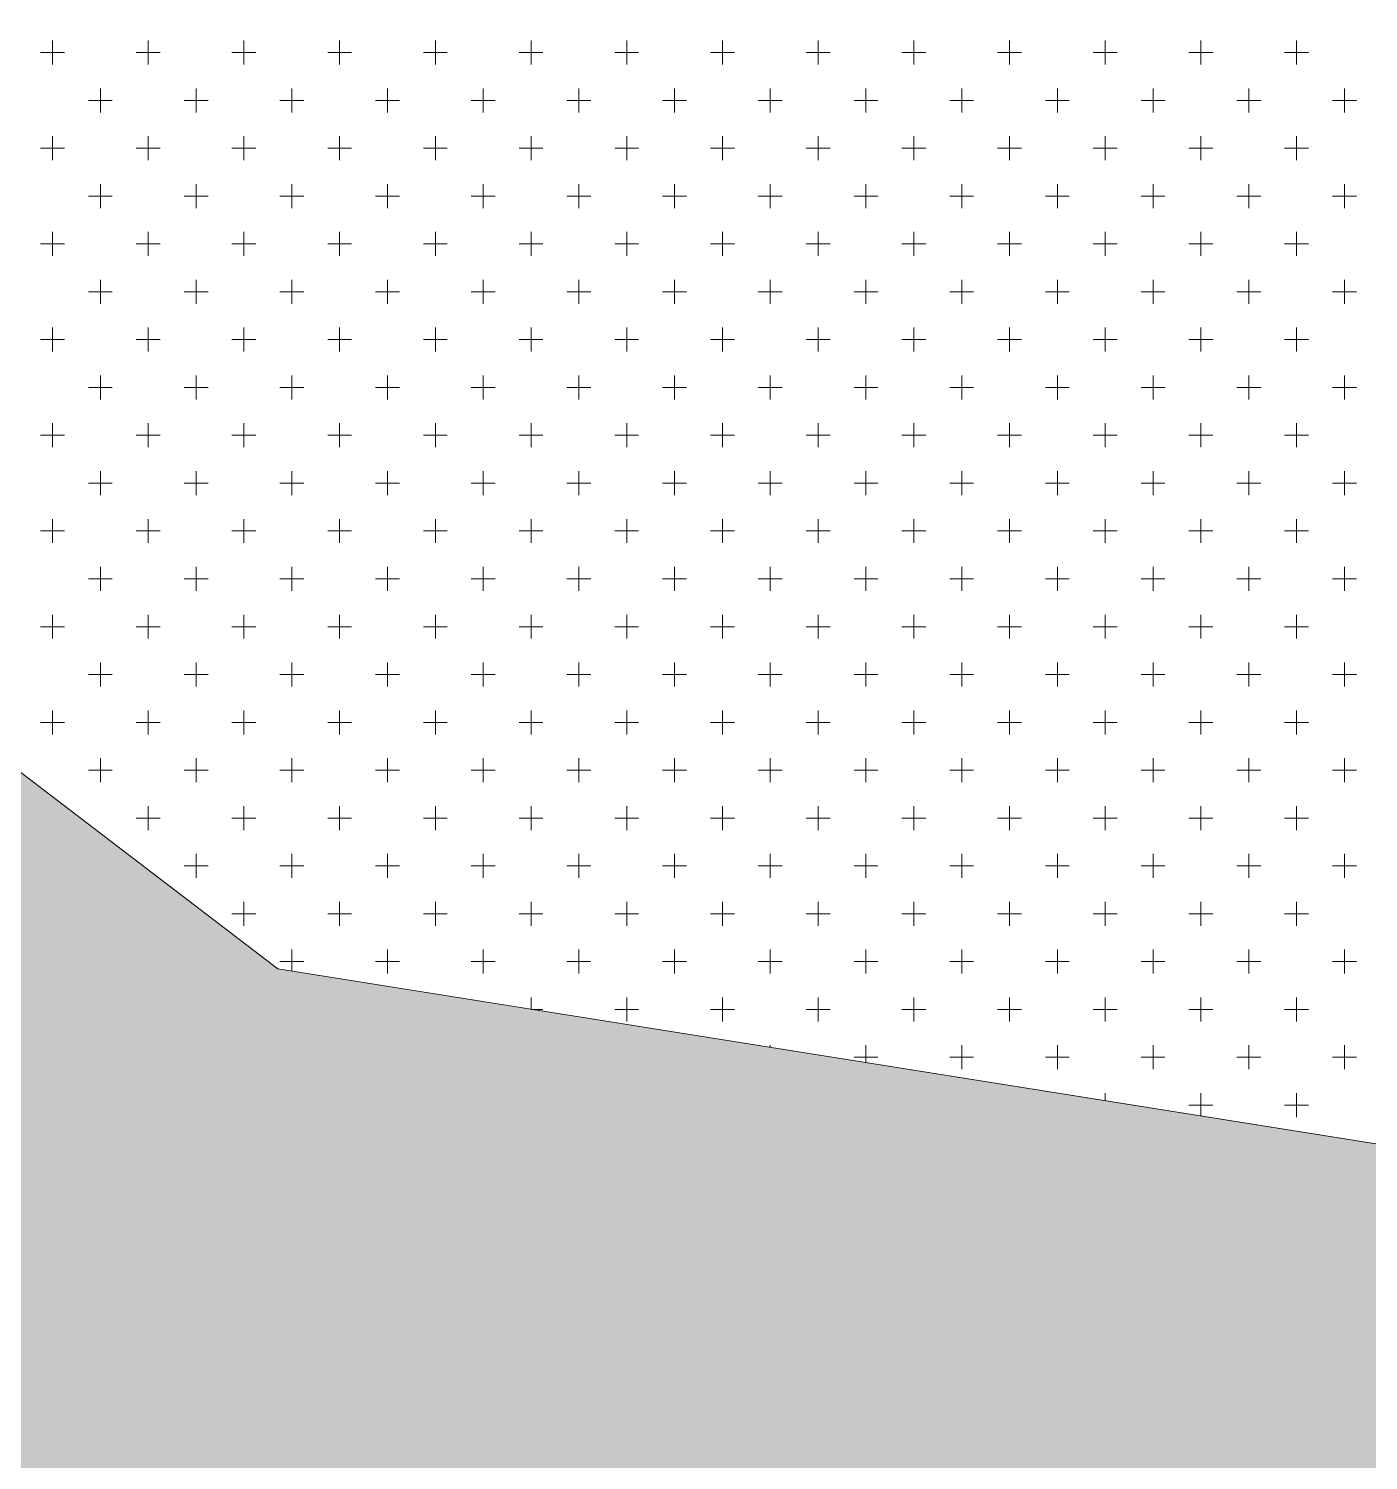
# Model space of a CAD drawing. Header units: metres. Extents: x 476631 to 477421, y 4483749 to 4484052.
# Drawn here: x 477248.7 to 477266.48, y 4484009.05 to 4484028.05 of the extents above; entities that cross this region are included whole.
import ezdxf

# ---------------------------------------------------------------- set-up
doc = ezdxf.new("R2010")
doc.units = ezdxf.units.M
doc.layers.add('PL_İDARİ_TESİS', color=163, linetype='Continuous', lineweight=0)
doc.layers.add('serbest', color=10, linetype='Continuous', lineweight=0)

msp = doc.modelspace()

# ---------------------------------------------------------------- hatches: boundary and pattern name
at = {"layer": 'serbest', "true_color": 0x636466}
h = msp.add_hatch(color=251, dxfattribs=at)
h.dxf.hatch_style = 1
h.paths.add_polyline_path([(477249.155, 4484008.939), (477252.003, 4484015.572), (477219.816, 4484040.182), (477219.864, 4484040.429), (477208.918, 4484039.704), (477243.593, 4484013.192), (477206.638, 4483967.043), (477214.419, 4483965.561)])
h = msp.add_hatch(color=251, dxfattribs=at)
h.dxf.hatch_style = 1
h.paths.add_polyline_path([(477305.961, 4484006.973), (477252.003, 4484015.572), (477249.155, 4484008.939), (477305.059, 4484000.03), (477324.964, 4484005.058)])

# ---------------------------------------------------------------- linework, layer by layer
at = {"layer": 'PL_İDARİ_TESİS', "color": 5}
msp.add_line((477252.003, 4484015.572), (477219.816, 4484040.182), dxfattribs=at)
at = {"layer": 'PL_İDARİ_TESİS', "color": 5, "linetype": 'Continuous'}
for p, q in [((477249.014, 4484027.576), (477249.014, 4484027.894)), ((477250.284, 4484027.576), (477250.284, 4484027.894)), ((477251.554, 4484027.576), (477251.554, 4484027.894)), ((477252.824, 4484027.576), (477252.824, 4484027.894)), ((477254.094, 4484027.576), (477254.094, 4484027.894)), ((477255.364, 4484027.576), (477255.364, 4484027.894)), ((477256.634, 4484027.576), (477256.634, 4484027.894)), ((477257.904, 4484027.576), (477257.904, 4484027.894)), ((477259.174, 4484027.576), (477259.174, 4484027.894)), ((477260.444, 4484027.576), (477260.444, 4484027.894)), ((477261.714, 4484027.576), (477261.714, 4484027.894)), ((477262.984, 4484027.576), (477262.984, 4484027.894)), ((477264.254, 4484027.576), (477264.254, 4484027.894)), ((477265.524, 4484027.576), (477265.524, 4484027.894)), ((477248.855, 4484027.735), (477249.172, 4484027.735)), ((477250.125, 4484027.735), (477250.442, 4484027.735)), ((477251.395, 4484027.735), (477251.712, 4484027.735)), ((477252.665, 4484027.735), (477252.982, 4484027.735)), ((477253.935, 4484027.735), (477254.252, 4484027.735)), ((477255.205, 4484027.735), (477255.522, 4484027.735)), ((477256.475, 4484027.735), (477256.792, 4484027.735)), ((477257.745, 4484027.735), (477258.062, 4484027.735)), ((477259.015, 4484027.735), (477259.332, 4484027.735)), ((477260.285, 4484027.735), (477260.602, 4484027.735)), ((477261.555, 4484027.735), (477261.872, 4484027.735)), ((477262.825, 4484027.735), (477263.142, 4484027.735)), ((477264.095, 4484027.735), (477264.412, 4484027.735)), ((477265.365, 4484027.735), (477265.682, 4484027.735)), ((477249.649, 4484026.941), (477249.649, 4484027.259)), ((477250.919, 4484026.941), (477250.919, 4484027.259)), ((477252.189, 4484026.941), (477252.189, 4484027.259)), ((477253.459, 4484026.941), (477253.459, 4484027.259)), ((477254.729, 4484026.941), (477254.729, 4484027.259)), ((477255.999, 4484026.941), (477255.999, 4484027.259)), ((477257.269, 4484026.941), (477257.269, 4484027.259)), ((477258.539, 4484026.941), (477258.539, 4484027.259)), ((477259.809, 4484026.941), (477259.809, 4484027.259)), ((477261.079, 4484026.941), (477261.079, 4484027.259)), ((477262.349, 4484026.941), (477262.349, 4484027.259)), ((477263.619, 4484026.941), (477263.619, 4484027.259)), ((477264.889, 4484026.941), (477264.889, 4484027.259)), ((477266.159, 4484026.941), (477266.159, 4484027.259)), ((477249.49, 4484027.1), (477249.807, 4484027.1)), ((477250.76, 4484027.1), (477251.077, 4484027.1)), ((477252.03, 4484027.1), (477252.347, 4484027.1)), ((477253.3, 4484027.1), (477253.617, 4484027.1)), ((477254.57, 4484027.1), (477254.887, 4484027.1)), ((477255.84, 4484027.1), (477256.157, 4484027.1)), ((477257.11, 4484027.1), (477257.427, 4484027.1)), ((477258.38, 4484027.1), (477258.697, 4484027.1)), ((477259.65, 4484027.1), (477259.967, 4484027.1)), ((477260.92, 4484027.1), (477261.237, 4484027.1)), ((477262.19, 4484027.1), (477262.507, 4484027.1)), ((477263.46, 4484027.1), (477263.777, 4484027.1)), ((477264.73, 4484027.1), (477265.047, 4484027.1)), ((477266, 4484027.1), (477266.317, 4484027.1)), ((477249.014, 4484026.306), (477249.014, 4484026.624)), ((477250.284, 4484026.306), (477250.284, 4484026.624)), ((477251.554, 4484026.306), (477251.554, 4484026.624)), ((477252.824, 4484026.306), (477252.824, 4484026.624)), ((477254.094, 4484026.306), (477254.094, 4484026.624)), ((477255.364, 4484026.306), (477255.364, 4484026.624)), ((477256.634, 4484026.306), (477256.634, 4484026.624)), ((477257.904, 4484026.306), (477257.904, 4484026.624)), ((477259.174, 4484026.306), (477259.174, 4484026.624)), ((477260.444, 4484026.306), (477260.444, 4484026.624)), ((477261.714, 4484026.306), (477261.714, 4484026.624)), ((477262.984, 4484026.306), (477262.984, 4484026.624)), ((477264.254, 4484026.306), (477264.254, 4484026.624)), ((477265.524, 4484026.306), (477265.524, 4484026.624)), ((477248.855, 4484026.465), (477249.172, 4484026.465)), ((477250.125, 4484026.465), (477250.442, 4484026.465)), ((477251.395, 4484026.465), (477251.712, 4484026.465)), ((477252.665, 4484026.465), (477252.982, 4484026.465)), ((477253.935, 4484026.465), (477254.252, 4484026.465)), ((477255.205, 4484026.465), (477255.522, 4484026.465)), ((477256.475, 4484026.465), (477256.792, 4484026.465)), ((477257.745, 4484026.465), (477258.062, 4484026.465)), ((477259.015, 4484026.465), (477259.332, 4484026.465)), ((477260.285, 4484026.465), (477260.602, 4484026.465)), ((477261.555, 4484026.465), (477261.872, 4484026.465)), ((477262.825, 4484026.465), (477263.142, 4484026.465)), ((477264.095, 4484026.465), (477264.412, 4484026.465)), ((477265.365, 4484026.465), (477265.682, 4484026.465)), ((477249.649, 4484025.671), (477249.649, 4484025.989)), ((477250.919, 4484025.671), (477250.919, 4484025.989)), ((477252.189, 4484025.671), (477252.189, 4484025.989)), ((477253.459, 4484025.671), (477253.459, 4484025.989)), ((477254.729, 4484025.671), (477254.729, 4484025.989)), ((477255.999, 4484025.671), (477255.999, 4484025.989)), ((477257.269, 4484025.671), (477257.269, 4484025.989)), ((477258.539, 4484025.671), (477258.539, 4484025.989)), ((477259.809, 4484025.671), (477259.809, 4484025.989)), ((477261.079, 4484025.671), (477261.079, 4484025.989)), ((477262.349, 4484025.671), (477262.349, 4484025.989)), ((477263.619, 4484025.671), (477263.619, 4484025.989)), ((477264.889, 4484025.671), (477264.889, 4484025.989)), ((477266.159, 4484025.671), (477266.159, 4484025.989)), ((477249.49, 4484025.83), (477249.807, 4484025.83)), ((477250.76, 4484025.83), (477251.077, 4484025.83)), ((477252.03, 4484025.83), (477252.347, 4484025.83)), ((477253.3, 4484025.83), (477253.617, 4484025.83)), ((477254.57, 4484025.83), (477254.887, 4484025.83)), ((477255.84, 4484025.83), (477256.157, 4484025.83)), ((477257.11, 4484025.83), (477257.427, 4484025.83)), ((477258.38, 4484025.83), (477258.697, 4484025.83)), ((477259.65, 4484025.83), (477259.967, 4484025.83)), ((477260.92, 4484025.83), (477261.237, 4484025.83)), ((477262.19, 4484025.83), (477262.507, 4484025.83)), ((477263.46, 4484025.83), (477263.777, 4484025.83)), ((477264.73, 4484025.83), (477265.047, 4484025.83)), ((477266, 4484025.83), (477266.317, 4484025.83)), ((477249.014, 4484025.036), (477249.014, 4484025.354)), ((477250.284, 4484025.036), (477250.284, 4484025.354)), ((477251.554, 4484025.036), (477251.554, 4484025.354)), ((477252.824, 4484025.036), (477252.824, 4484025.354)), ((477254.094, 4484025.036), (477254.094, 4484025.354)), ((477255.364, 4484025.036), (477255.364, 4484025.354)), ((477256.634, 4484025.036), (477256.634, 4484025.354)), ((477257.904, 4484025.036), (477257.904, 4484025.354)), ((477259.174, 4484025.036), (477259.174, 4484025.354)), ((477260.444, 4484025.036), (477260.444, 4484025.354)), ((477261.714, 4484025.036), (477261.714, 4484025.354)), ((477262.984, 4484025.036), (477262.984, 4484025.354)), ((477264.254, 4484025.036), (477264.254, 4484025.354)), ((477265.524, 4484025.036), (477265.524, 4484025.354)), ((477248.855, 4484025.195), (477249.172, 4484025.195)), ((477250.125, 4484025.195), (477250.442, 4484025.195)), ((477251.395, 4484025.195), (477251.712, 4484025.195)), ((477252.665, 4484025.195), (477252.982, 4484025.195)), ((477253.935, 4484025.195), (477254.252, 4484025.195)), ((477255.205, 4484025.195), (477255.522, 4484025.195)), ((477256.475, 4484025.195), (477256.792, 4484025.195)), ((477257.745, 4484025.195), (477258.062, 4484025.195)), ((477259.015, 4484025.195), (477259.332, 4484025.195)), ((477260.285, 4484025.195), (477260.602, 4484025.195)), ((477261.555, 4484025.195), (477261.872, 4484025.195)), ((477262.825, 4484025.195), (477263.142, 4484025.195)), ((477264.095, 4484025.195), (477264.412, 4484025.195)), ((477265.365, 4484025.195), (477265.682, 4484025.195)), ((477249.649, 4484024.401), (477249.649, 4484024.719)), ((477250.919, 4484024.401), (477250.919, 4484024.719)), ((477252.189, 4484024.401), (477252.189, 4484024.719)), ((477253.459, 4484024.401), (477253.459, 4484024.719)), ((477254.729, 4484024.401), (477254.729, 4484024.719)), ((477255.999, 4484024.401), (477255.999, 4484024.719)), ((477257.269, 4484024.401), (477257.269, 4484024.719)), ((477258.539, 4484024.401), (477258.539, 4484024.719)), ((477259.809, 4484024.401), (477259.809, 4484024.719)), ((477261.079, 4484024.401), (477261.079, 4484024.719)), ((477262.349, 4484024.401), (477262.349, 4484024.719)), ((477263.619, 4484024.401), (477263.619, 4484024.719)), ((477264.889, 4484024.401), (477264.889, 4484024.719)), ((477266.159, 4484024.401), (477266.159, 4484024.719)), ((477249.49, 4484024.56), (477249.807, 4484024.56)), ((477250.76, 4484024.56), (477251.077, 4484024.56)), ((477252.03, 4484024.56), (477252.347, 4484024.56)), ((477253.3, 4484024.56), (477253.617, 4484024.56)), ((477254.57, 4484024.56), (477254.887, 4484024.56)), ((477255.84, 4484024.56), (477256.157, 4484024.56)), ((477257.11, 4484024.56), (477257.427, 4484024.56)), ((477258.38, 4484024.56), (477258.697, 4484024.56)), ((477259.65, 4484024.56), (477259.967, 4484024.56)), ((477260.92, 4484024.56), (477261.237, 4484024.56)), ((477262.19, 4484024.56), (477262.507, 4484024.56)), ((477263.46, 4484024.56), (477263.777, 4484024.56)), ((477264.73, 4484024.56), (477265.047, 4484024.56)), ((477266, 4484024.56), (477266.317, 4484024.56)), ((477249.014, 4484023.766), (477249.014, 4484024.084)), ((477250.284, 4484023.766), (477250.284, 4484024.084)), ((477251.554, 4484023.766), (477251.554, 4484024.084)), ((477252.824, 4484023.766), (477252.824, 4484024.084)), ((477254.094, 4484023.766), (477254.094, 4484024.084)), ((477255.364, 4484023.766), (477255.364, 4484024.084)), ((477256.634, 4484023.766), (477256.634, 4484024.084)), ((477257.904, 4484023.766), (477257.904, 4484024.084)), ((477259.174, 4484023.766), (477259.174, 4484024.084)), ((477260.444, 4484023.766), (477260.444, 4484024.084)), ((477261.714, 4484023.766), (477261.714, 4484024.084)), ((477262.984, 4484023.766), (477262.984, 4484024.084)), ((477264.254, 4484023.766), (477264.254, 4484024.084)), ((477265.524, 4484023.766), (477265.524, 4484024.084)), ((477248.855, 4484023.925), (477249.172, 4484023.925)), ((477250.125, 4484023.925), (477250.442, 4484023.925)), ((477251.395, 4484023.925), (477251.712, 4484023.925)), ((477252.665, 4484023.925), (477252.982, 4484023.925)), ((477253.935, 4484023.925), (477254.252, 4484023.925)), ((477255.205, 4484023.925), (477255.522, 4484023.925)), ((477256.475, 4484023.925), (477256.792, 4484023.925)), ((477257.745, 4484023.925), (477258.062, 4484023.925)), ((477259.015, 4484023.925), (477259.332, 4484023.925)), ((477260.285, 4484023.925), (477260.602, 4484023.925)), ((477261.555, 4484023.925), (477261.872, 4484023.925)), ((477262.825, 4484023.925), (477263.142, 4484023.925)), ((477264.095, 4484023.925), (477264.412, 4484023.925)), ((477265.365, 4484023.925), (477265.682, 4484023.925)), ((477249.649, 4484023.131), (477249.649, 4484023.449)), ((477250.919, 4484023.131), (477250.919, 4484023.449)), ((477252.189, 4484023.131), (477252.189, 4484023.449)), ((477253.459, 4484023.131), (477253.459, 4484023.449)), ((477254.729, 4484023.131), (477254.729, 4484023.449)), ((477255.999, 4484023.131), (477255.999, 4484023.449)), ((477257.269, 4484023.131), (477257.269, 4484023.449)), ((477258.539, 4484023.131), (477258.539, 4484023.449)), ((477259.809, 4484023.131), (477259.809, 4484023.449)), ((477261.079, 4484023.131), (477261.079, 4484023.449)), ((477262.349, 4484023.131), (477262.349, 4484023.449)), ((477263.619, 4484023.131), (477263.619, 4484023.449)), ((477264.889, 4484023.131), (477264.889, 4484023.449)), ((477266.159, 4484023.131), (477266.159, 4484023.449)), ((477249.49, 4484023.29), (477249.807, 4484023.29)), ((477250.76, 4484023.29), (477251.077, 4484023.29)), ((477252.03, 4484023.29), (477252.347, 4484023.29)), ((477253.3, 4484023.29), (477253.617, 4484023.29)), ((477254.57, 4484023.29), (477254.887, 4484023.29)), ((477255.84, 4484023.29), (477256.157, 4484023.29)), ((477257.11, 4484023.29), (477257.427, 4484023.29)), ((477258.38, 4484023.29), (477258.697, 4484023.29)), ((477259.65, 4484023.29), (477259.967, 4484023.29)), ((477260.92, 4484023.29), (477261.237, 4484023.29)), ((477262.19, 4484023.29), (477262.507, 4484023.29)), ((477263.46, 4484023.29), (477263.777, 4484023.29)), ((477264.73, 4484023.29), (477265.047, 4484023.29)), ((477266, 4484023.29), (477266.317, 4484023.29)), ((477249.014, 4484022.496), (477249.014, 4484022.814)), ((477250.284, 4484022.496), (477250.284, 4484022.814)), ((477251.554, 4484022.496), (477251.554, 4484022.814)), ((477252.824, 4484022.496), (477252.824, 4484022.814)), ((477254.094, 4484022.496), (477254.094, 4484022.814)), ((477255.364, 4484022.496), (477255.364, 4484022.814)), ((477256.634, 4484022.496), (477256.634, 4484022.814)), ((477257.904, 4484022.496), (477257.904, 4484022.814)), ((477259.174, 4484022.496), (477259.174, 4484022.814)), ((477260.444, 4484022.496), (477260.444, 4484022.814)), ((477261.714, 4484022.496), (477261.714, 4484022.814)), ((477262.984, 4484022.496), (477262.984, 4484022.814)), ((477264.254, 4484022.496), (477264.254, 4484022.814)), ((477265.524, 4484022.496), (477265.524, 4484022.814)), ((477248.855, 4484022.655), (477249.172, 4484022.655)), ((477250.125, 4484022.655), (477250.442, 4484022.655)), ((477251.395, 4484022.655), (477251.712, 4484022.655)), ((477252.665, 4484022.655), (477252.982, 4484022.655)), ((477253.935, 4484022.655), (477254.252, 4484022.655)), ((477255.205, 4484022.655), (477255.522, 4484022.655)), ((477256.475, 4484022.655), (477256.792, 4484022.655)), ((477257.745, 4484022.655), (477258.062, 4484022.655)), ((477259.015, 4484022.655), (477259.332, 4484022.655)), ((477260.285, 4484022.655), (477260.602, 4484022.655)), ((477261.555, 4484022.655), (477261.872, 4484022.655)), ((477262.825, 4484022.655), (477263.142, 4484022.655)), ((477264.095, 4484022.655), (477264.412, 4484022.655)), ((477265.365, 4484022.655), (477265.682, 4484022.655)), ((477249.649, 4484021.861), (477249.649, 4484022.179)), ((477250.919, 4484021.861), (477250.919, 4484022.179)), ((477252.189, 4484021.861), (477252.189, 4484022.179)), ((477253.459, 4484021.861), (477253.459, 4484022.179)), ((477254.729, 4484021.861), (477254.729, 4484022.179)), ((477255.999, 4484021.861), (477255.999, 4484022.179)), ((477257.269, 4484021.861), (477257.269, 4484022.179)), ((477258.539, 4484021.861), (477258.539, 4484022.179)), ((477259.809, 4484021.861), (477259.809, 4484022.179)), ((477261.079, 4484021.861), (477261.079, 4484022.179)), ((477262.349, 4484021.861), (477262.349, 4484022.179)), ((477263.619, 4484021.861), (477263.619, 4484022.179)), ((477264.889, 4484021.861), (477264.889, 4484022.179)), ((477266.159, 4484021.861), (477266.159, 4484022.179)), ((477249.49, 4484022.02), (477249.807, 4484022.02)), ((477250.76, 4484022.02), (477251.077, 4484022.02)), ((477252.03, 4484022.02), (477252.347, 4484022.02)), ((477253.3, 4484022.02), (477253.617, 4484022.02)), ((477254.57, 4484022.02), (477254.887, 4484022.02)), ((477255.84, 4484022.02), (477256.157, 4484022.02)), ((477257.11, 4484022.02), (477257.427, 4484022.02)), ((477258.38, 4484022.02), (477258.697, 4484022.02)), ((477259.65, 4484022.02), (477259.967, 4484022.02)), ((477260.92, 4484022.02), (477261.237, 4484022.02)), ((477262.19, 4484022.02), (477262.507, 4484022.02)), ((477263.46, 4484022.02), (477263.777, 4484022.02)), ((477264.73, 4484022.02), (477265.047, 4484022.02)), ((477266, 4484022.02), (477266.317, 4484022.02)), ((477249.014, 4484021.226), (477249.014, 4484021.544)), ((477250.284, 4484021.226), (477250.284, 4484021.544)), ((477251.554, 4484021.226), (477251.554, 4484021.544)), ((477252.824, 4484021.226), (477252.824, 4484021.544)), ((477254.094, 4484021.226), (477254.094, 4484021.544)), ((477255.364, 4484021.226), (477255.364, 4484021.544)), ((477256.634, 4484021.226), (477256.634, 4484021.544)), ((477257.904, 4484021.226), (477257.904, 4484021.544)), ((477259.174, 4484021.226), (477259.174, 4484021.544)), ((477260.444, 4484021.226), (477260.444, 4484021.544)), ((477261.714, 4484021.226), (477261.714, 4484021.544)), ((477262.984, 4484021.226), (477262.984, 4484021.544)), ((477264.254, 4484021.226), (477264.254, 4484021.544)), ((477265.524, 4484021.226), (477265.524, 4484021.544)), ((477248.855, 4484021.385), (477249.172, 4484021.385)), ((477250.125, 4484021.385), (477250.442, 4484021.385)), ((477251.395, 4484021.385), (477251.712, 4484021.385)), ((477252.665, 4484021.385), (477252.982, 4484021.385)), ((477253.935, 4484021.385), (477254.252, 4484021.385)), ((477255.205, 4484021.385), (477255.522, 4484021.385)), ((477256.475, 4484021.385), (477256.792, 4484021.385)), ((477257.745, 4484021.385), (477258.062, 4484021.385)), ((477259.015, 4484021.385), (477259.332, 4484021.385)), ((477260.285, 4484021.385), (477260.602, 4484021.385)), ((477261.555, 4484021.385), (477261.872, 4484021.385)), ((477262.825, 4484021.385), (477263.142, 4484021.385)), ((477264.095, 4484021.385), (477264.412, 4484021.385)), ((477265.365, 4484021.385), (477265.682, 4484021.385)), ((477249.649, 4484020.591), (477249.649, 4484020.909)), ((477250.919, 4484020.591), (477250.919, 4484020.909)), ((477252.189, 4484020.591), (477252.189, 4484020.909)), ((477253.459, 4484020.591), (477253.459, 4484020.909)), ((477254.729, 4484020.591), (477254.729, 4484020.909)), ((477255.999, 4484020.591), (477255.999, 4484020.909)), ((477257.269, 4484020.591), (477257.269, 4484020.909)), ((477258.539, 4484020.591), (477258.539, 4484020.909)), ((477259.809, 4484020.591), (477259.809, 4484020.909)), ((477261.079, 4484020.591), (477261.079, 4484020.909)), ((477262.349, 4484020.591), (477262.349, 4484020.909)), ((477263.619, 4484020.591), (477263.619, 4484020.909)), ((477264.889, 4484020.591), (477264.889, 4484020.909)), ((477266.159, 4484020.591), (477266.159, 4484020.909)), ((477249.49, 4484020.75), (477249.807, 4484020.75)), ((477250.76, 4484020.75), (477251.077, 4484020.75)), ((477252.03, 4484020.75), (477252.347, 4484020.75)), ((477253.3, 4484020.75), (477253.617, 4484020.75)), ((477254.57, 4484020.75), (477254.887, 4484020.75)), ((477255.84, 4484020.75), (477256.157, 4484020.75)), ((477257.11, 4484020.75), (477257.427, 4484020.75)), ((477258.38, 4484020.75), (477258.697, 4484020.75)), ((477259.65, 4484020.75), (477259.967, 4484020.75)), ((477260.92, 4484020.75), (477261.237, 4484020.75)), ((477262.19, 4484020.75), (477262.507, 4484020.75)), ((477263.46, 4484020.75), (477263.777, 4484020.75)), ((477264.73, 4484020.75), (477265.047, 4484020.75)), ((477266, 4484020.75), (477266.317, 4484020.75)), ((477249.014, 4484019.956), (477249.014, 4484020.274)), ((477250.284, 4484019.956), (477250.284, 4484020.274)), ((477251.554, 4484019.956), (477251.554, 4484020.274)), ((477252.824, 4484019.956), (477252.824, 4484020.274)), ((477254.094, 4484019.956), (477254.094, 4484020.274)), ((477255.364, 4484019.956), (477255.364, 4484020.274)), ((477256.634, 4484019.956), (477256.634, 4484020.274)), ((477257.904, 4484019.956), (477257.904, 4484020.274)), ((477259.174, 4484019.956), (477259.174, 4484020.274)), ((477260.444, 4484019.956), (477260.444, 4484020.274)), ((477261.714, 4484019.956), (477261.714, 4484020.274)), ((477262.984, 4484019.956), (477262.984, 4484020.274)), ((477264.254, 4484019.956), (477264.254, 4484020.274)), ((477265.524, 4484019.956), (477265.524, 4484020.274)), ((477248.855, 4484020.115), (477249.172, 4484020.115)), ((477250.125, 4484020.115), (477250.442, 4484020.115)), ((477251.395, 4484020.115), (477251.712, 4484020.115)), ((477252.665, 4484020.115), (477252.982, 4484020.115)), ((477253.935, 4484020.115), (477254.252, 4484020.115)), ((477255.205, 4484020.115), (477255.522, 4484020.115)), ((477256.475, 4484020.115), (477256.792, 4484020.115)), ((477257.745, 4484020.115), (477258.062, 4484020.115)), ((477259.015, 4484020.115), (477259.332, 4484020.115)), ((477260.285, 4484020.115), (477260.602, 4484020.115)), ((477261.555, 4484020.115), (477261.872, 4484020.115)), ((477262.825, 4484020.115), (477263.142, 4484020.115)), ((477264.095, 4484020.115), (477264.412, 4484020.115)), ((477265.365, 4484020.115), (477265.682, 4484020.115)), ((477249.649, 4484019.321), (477249.649, 4484019.639)), ((477250.919, 4484019.321), (477250.919, 4484019.639)), ((477252.189, 4484019.321), (477252.189, 4484019.639)), ((477253.459, 4484019.321), (477253.459, 4484019.639)), ((477254.729, 4484019.321), (477254.729, 4484019.639)), ((477255.999, 4484019.321), (477255.999, 4484019.639)), ((477257.269, 4484019.321), (477257.269, 4484019.639)), ((477258.539, 4484019.321), (477258.539, 4484019.639)), ((477259.809, 4484019.321), (477259.809, 4484019.639)), ((477261.079, 4484019.321), (477261.079, 4484019.639)), ((477262.349, 4484019.321), (477262.349, 4484019.639)), ((477263.619, 4484019.321), (477263.619, 4484019.639)), ((477264.889, 4484019.321), (477264.889, 4484019.639)), ((477266.159, 4484019.321), (477266.159, 4484019.639)), ((477249.49, 4484019.48), (477249.807, 4484019.48)), ((477250.76, 4484019.48), (477251.077, 4484019.48)), ((477252.03, 4484019.48), (477252.347, 4484019.48)), ((477253.3, 4484019.48), (477253.617, 4484019.48)), ((477254.57, 4484019.48), (477254.887, 4484019.48)), ((477255.84, 4484019.48), (477256.157, 4484019.48)), ((477257.11, 4484019.48), (477257.427, 4484019.48)), ((477258.38, 4484019.48), (477258.697, 4484019.48)), ((477259.65, 4484019.48), (477259.967, 4484019.48)), ((477260.92, 4484019.48), (477261.237, 4484019.48)), ((477262.19, 4484019.48), (477262.507, 4484019.48)), ((477263.46, 4484019.48), (477263.777, 4484019.48)), ((477264.73, 4484019.48), (477265.047, 4484019.48)), ((477266, 4484019.48), (477266.317, 4484019.48)), ((477248.855, 4484018.845), (477249.172, 4484018.845)), ((477249.014, 4484018.686), (477249.014, 4484019.004)), ((477250.125, 4484018.845), (477250.442, 4484018.845)), ((477250.284, 4484018.686), (477250.284, 4484019.004)), ((477251.395, 4484018.845), (477251.712, 4484018.845)), ((477251.554, 4484018.686), (477251.554, 4484019.004)), ((477252.665, 4484018.845), (477252.982, 4484018.845)), ((477252.824, 4484018.686), (477252.824, 4484019.004)), ((477253.935, 4484018.845), (477254.252, 4484018.845)), ((477254.094, 4484018.686), (477254.094, 4484019.004)), ((477255.205, 4484018.845), (477255.522, 4484018.845)), ((477255.364, 4484018.686), (477255.364, 4484019.004)), ((477256.475, 4484018.845), (477256.792, 4484018.845)), ((477256.634, 4484018.686), (477256.634, 4484019.004)), ((477257.745, 4484018.845), (477258.062, 4484018.845)), ((477257.904, 4484018.686), (477257.904, 4484019.004)), ((477259.015, 4484018.845), (477259.332, 4484018.845)), ((477259.174, 4484018.686), (477259.174, 4484019.004)), ((477260.285, 4484018.845), (477260.602, 4484018.845)), ((477260.444, 4484018.686), (477260.444, 4484019.004)), ((477261.555, 4484018.845), (477261.872, 4484018.845)), ((477261.714, 4484018.686), (477261.714, 4484019.004)), ((477262.825, 4484018.845), (477263.142, 4484018.845)), ((477262.984, 4484018.686), (477262.984, 4484019.004)), ((477264.095, 4484018.845), (477264.412, 4484018.845)), ((477264.254, 4484018.686), (477264.254, 4484019.004)), ((477265.365, 4484018.845), (477265.682, 4484018.845)), ((477265.524, 4484018.686), (477265.524, 4484019.004)), ((477249.649, 4484018.051), (477249.649, 4484018.369)), ((477250.919, 4484018.051), (477250.919, 4484018.369)), ((477252.189, 4484018.051), (477252.189, 4484018.369)), ((477253.459, 4484018.051), (477253.459, 4484018.369)), ((477254.729, 4484018.051), (477254.729, 4484018.369)), ((477255.999, 4484018.051), (477255.999, 4484018.369)), ((477257.269, 4484018.051), (477257.269, 4484018.369)), ((477258.539, 4484018.051), (477258.539, 4484018.369)), ((477259.809, 4484018.051), (477259.809, 4484018.369)), ((477261.079, 4484018.051), (477261.079, 4484018.369)), ((477262.349, 4484018.051), (477262.349, 4484018.369)), ((477263.619, 4484018.051), (477263.619, 4484018.369)), ((477264.889, 4484018.051), (477264.889, 4484018.369)), ((477266.159, 4484018.051), (477266.159, 4484018.369)), ((477249.49, 4484018.21), (477249.807, 4484018.21)), ((477250.76, 4484018.21), (477251.077, 4484018.21)), ((477252.03, 4484018.21), (477252.347, 4484018.21)), ((477253.3, 4484018.21), (477253.617, 4484018.21)), ((477254.57, 4484018.21), (477254.887, 4484018.21)), ((477255.84, 4484018.21), (477256.157, 4484018.21)), ((477257.11, 4484018.21), (477257.427, 4484018.21)), ((477258.38, 4484018.21), (477258.697, 4484018.21)), ((477259.65, 4484018.21), (477259.967, 4484018.21)), ((477260.92, 4484018.21), (477261.237, 4484018.21)), ((477262.19, 4484018.21), (477262.507, 4484018.21)), ((477263.46, 4484018.21), (477263.777, 4484018.21)), ((477264.73, 4484018.21), (477265.047, 4484018.21)), ((477266, 4484018.21), (477266.317, 4484018.21)), ((477250.284, 4484017.416), (477250.284, 4484017.734)), ((477251.554, 4484017.416), (477251.554, 4484017.734)), ((477252.824, 4484017.416), (477252.824, 4484017.734)), ((477254.094, 4484017.416), (477254.094, 4484017.734)), ((477255.364, 4484017.416), (477255.364, 4484017.734)), ((477256.634, 4484017.416), (477256.634, 4484017.734)), ((477257.904, 4484017.416), (477257.904, 4484017.734)), ((477259.174, 4484017.416), (477259.174, 4484017.734)), ((477260.444, 4484017.416), (477260.444, 4484017.734)), ((477261.714, 4484017.416), (477261.714, 4484017.734)), ((477262.984, 4484017.416), (477262.984, 4484017.734)), ((477264.254, 4484017.416), (477264.254, 4484017.734)), ((477265.524, 4484017.416), (477265.524, 4484017.734)), ((477250.125, 4484017.575), (477250.442, 4484017.575)), ((477251.395, 4484017.575), (477251.712, 4484017.575)), ((477252.665, 4484017.575), (477252.982, 4484017.575)), ((477253.935, 4484017.575), (477254.252, 4484017.575)), ((477255.205, 4484017.575), (477255.522, 4484017.575)), ((477256.475, 4484017.575), (477256.792, 4484017.575)), ((477257.745, 4484017.575), (477258.062, 4484017.575)), ((477259.015, 4484017.575), (477259.332, 4484017.575)), ((477260.285, 4484017.575), (477260.602, 4484017.575)), ((477261.555, 4484017.575), (477261.872, 4484017.575)), ((477262.825, 4484017.575), (477263.142, 4484017.575)), ((477264.095, 4484017.575), (477264.412, 4484017.575)), ((477265.365, 4484017.575), (477265.682, 4484017.575)), ((477250.76, 4484016.94), (477251.077, 4484016.94)), ((477250.919, 4484016.781), (477250.919, 4484017.099)), ((477252.03, 4484016.94), (477252.347, 4484016.94)), ((477252.189, 4484016.781), (477252.189, 4484017.099)), ((477253.3, 4484016.94), (477253.617, 4484016.94)), ((477253.459, 4484016.781), (477253.459, 4484017.099)), ((477254.57, 4484016.94), (477254.887, 4484016.94)), ((477254.729, 4484016.781), (477254.729, 4484017.099)), ((477255.84, 4484016.94), (477256.157, 4484016.94)), ((477255.999, 4484016.781), (477255.999, 4484017.099)), ((477257.11, 4484016.94), (477257.427, 4484016.94)), ((477257.269, 4484016.781), (477257.269, 4484017.099)), ((477258.38, 4484016.94), (477258.697, 4484016.94)), ((477258.539, 4484016.781), (477258.539, 4484017.099)), ((477259.65, 4484016.94), (477259.967, 4484016.94)), ((477259.809, 4484016.781), (477259.809, 4484017.099)), ((477260.92, 4484016.94), (477261.237, 4484016.94)), ((477261.079, 4484016.781), (477261.079, 4484017.099)), ((477262.19, 4484016.94), (477262.507, 4484016.94)), ((477262.349, 4484016.781), (477262.349, 4484017.099)), ((477263.46, 4484016.94), (477263.777, 4484016.94)), ((477263.619, 4484016.781), (477263.619, 4484017.099)), ((477264.73, 4484016.94), (477265.047, 4484016.94)), ((477264.889, 4484016.781), (477264.889, 4484017.099)), ((477266, 4484016.94), (477266.317, 4484016.94)), ((477266.159, 4484016.781), (477266.159, 4484017.099)), ((477251.554, 4484016.146), (477251.554, 4484016.464)), ((477252.824, 4484016.146), (477252.824, 4484016.464)), ((477254.094, 4484016.146), (477254.094, 4484016.464)), ((477255.364, 4484016.146), (477255.364, 4484016.464)), ((477256.634, 4484016.146), (477256.634, 4484016.464)), ((477257.904, 4484016.146), (477257.904, 4484016.464)), ((477259.174, 4484016.146), (477259.174, 4484016.464)), ((477260.444, 4484016.146), (477260.444, 4484016.464)), ((477261.714, 4484016.146), (477261.714, 4484016.464)), ((477262.984, 4484016.146), (477262.984, 4484016.464)), ((477264.254, 4484016.146), (477264.254, 4484016.464)), ((477265.524, 4484016.146), (477265.524, 4484016.464)), ((477251.395, 4484016.305), (477251.712, 4484016.305)), ((477252.665, 4484016.305), (477252.982, 4484016.305)), ((477253.935, 4484016.305), (477254.252, 4484016.305)), ((477255.205, 4484016.305), (477255.522, 4484016.305)), ((477256.475, 4484016.305), (477256.792, 4484016.305)), ((477257.745, 4484016.305), (477258.062, 4484016.305)), ((477259.015, 4484016.305), (477259.332, 4484016.305)), ((477260.285, 4484016.305), (477260.602, 4484016.305)), ((477261.555, 4484016.305), (477261.872, 4484016.305)), ((477262.825, 4484016.305), (477263.142, 4484016.305)), ((477264.095, 4484016.305), (477264.412, 4484016.305)), ((477265.365, 4484016.305), (477265.682, 4484016.305)), ((477252.189, 4484015.542), (477252.189, 4484015.829)), ((477253.459, 4484015.511), (477253.459, 4484015.829)), ((477254.729, 4484015.511), (477254.729, 4484015.829)), ((477255.999, 4484015.511), (477255.999, 4484015.829)), ((477257.269, 4484015.511), (477257.269, 4484015.829)), ((477258.539, 4484015.511), (477258.539, 4484015.829)), ((477259.809, 4484015.511), (477259.809, 4484015.829)), ((477261.079, 4484015.511), (477261.079, 4484015.829)), ((477262.349, 4484015.511), (477262.349, 4484015.829)), ((477263.619, 4484015.511), (477263.619, 4484015.829)), ((477264.889, 4484015.511), (477264.889, 4484015.829)), ((477266.159, 4484015.511), (477266.159, 4484015.829)), ((477252.03, 4484015.67), (477252.347, 4484015.67)), ((477253.3, 4484015.67), (477253.617, 4484015.67)), ((477254.57, 4484015.67), (477254.887, 4484015.67)), ((477255.84, 4484015.67), (477256.157, 4484015.67)), ((477257.11, 4484015.67), (477257.427, 4484015.67)), ((477258.38, 4484015.67), (477258.697, 4484015.67)), ((477259.65, 4484015.67), (477259.967, 4484015.67)), ((477260.92, 4484015.67), (477261.237, 4484015.67)), ((477262.19, 4484015.67), (477262.507, 4484015.67)), ((477263.46, 4484015.67), (477263.777, 4484015.67)), ((477264.73, 4484015.67), (477265.047, 4484015.67)), ((477266, 4484015.67), (477266.317, 4484015.67)), ((477255.364, 4484015.036), (477255.364, 4484015.194)), ((477255.371, 4484015.035), (477255.522, 4484015.035)), ((477256.475, 4484015.035), (477256.792, 4484015.035)), ((477256.634, 4484014.876), (477256.634, 4484015.194)), ((477257.745, 4484015.035), (477258.062, 4484015.035)), ((477257.904, 4484014.876), (477257.904, 4484015.194)), ((477259.015, 4484015.035), (477259.332, 4484015.035)), ((477259.174, 4484014.876), (477259.174, 4484015.194)), ((477260.285, 4484015.035), (477260.602, 4484015.035)), ((477260.444, 4484014.876), (477260.444, 4484015.194)), ((477261.555, 4484015.035), (477261.872, 4484015.035)), ((477261.714, 4484014.876), (477261.714, 4484015.194)), ((477262.825, 4484015.035), (477263.142, 4484015.035)), ((477262.984, 4484014.876), (477262.984, 4484015.194)), ((477264.095, 4484015.035), (477264.412, 4484015.035)), ((477264.254, 4484014.876), (477264.254, 4484015.194)), ((477265.365, 4484015.035), (477265.682, 4484015.035)), ((477265.524, 4484014.876), (477265.524, 4484015.194)), ((477258.539, 4484014.53), (477258.539, 4484014.559)), ((477259.809, 4484014.328), (477259.809, 4484014.559)), ((477261.079, 4484014.241), (477261.079, 4484014.559)), ((477262.349, 4484014.241), (477262.349, 4484014.559)), ((477263.619, 4484014.241), (477263.619, 4484014.559)), ((477264.889, 4484014.241), (477264.889, 4484014.559)), ((477266.159, 4484014.241), (477266.159, 4484014.559)), ((477259.65, 4484014.4), (477259.967, 4484014.4)), ((477260.92, 4484014.4), (477261.237, 4484014.4)), ((477262.19, 4484014.4), (477262.507, 4484014.4)), ((477263.46, 4484014.4), (477263.777, 4484014.4)), ((477264.73, 4484014.4), (477265.047, 4484014.4)), ((477266, 4484014.4), (477266.317, 4484014.4)), ((477262.984, 4484013.822), (477262.984, 4484013.924)), ((477264.254, 4484013.619), (477264.254, 4484013.924)), ((477265.524, 4484013.606), (477265.524, 4484013.924)), ((477264.095, 4484013.765), (477264.412, 4484013.765)), ((477265.365, 4484013.765), (477265.682, 4484013.765))]:
    msp.add_line(p, q, dxfattribs=at)
at = {"layer": 'PL_İDARİ_TESİS'}
msp.add_line((477305.961, 4484006.973), (477252.003, 4484015.572), dxfattribs=at)
at = {"layer": 'serbest'}
msp.add_lwpolyline([(477252.003, 4484015.572), (477305.961, 4484006.973), (477324.964, 4484005.058)], dxfattribs=at)

doc.saveas('drawing.dxf')
